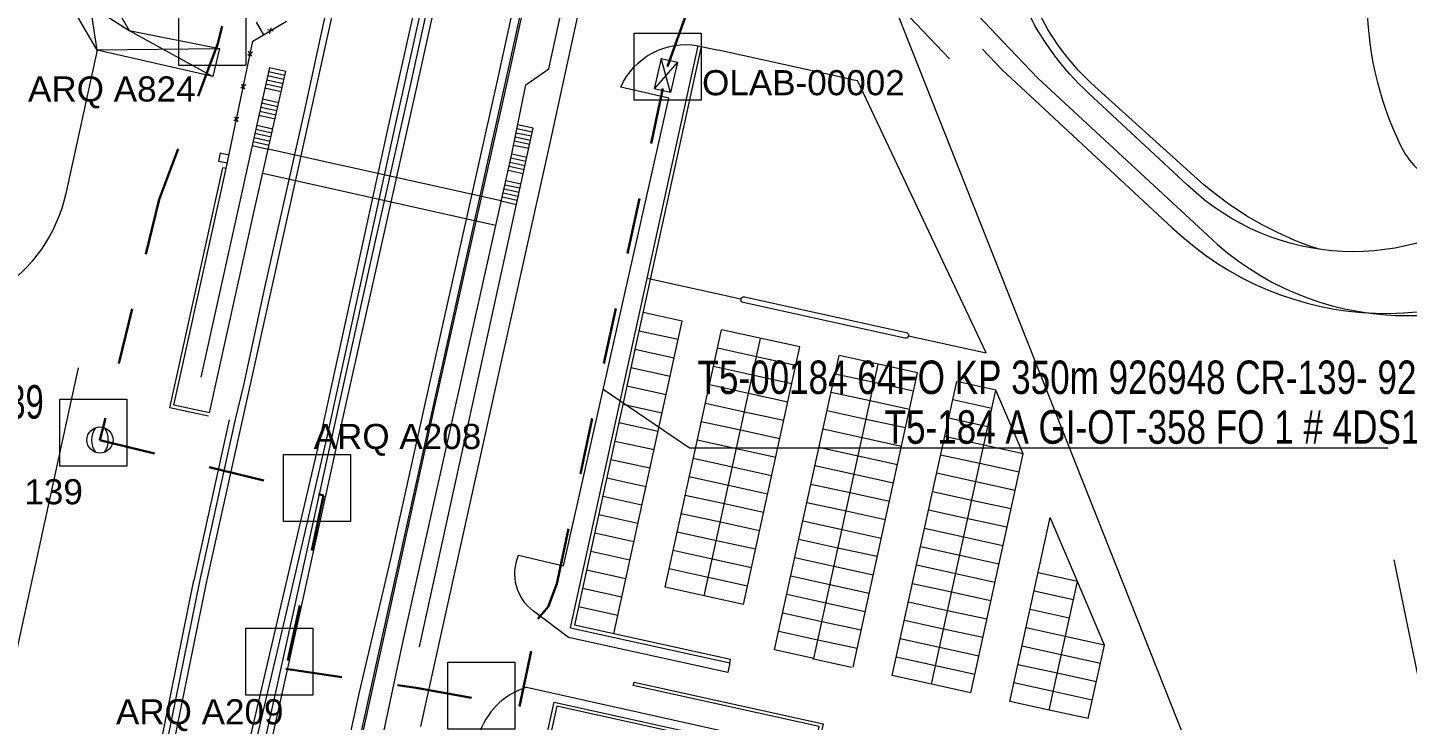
# Model space of a CAD drawing. Header units: millimetres. Extents: x 563164 to 564847, y 4765050 to 4766444.
# Drawn here: x 563760.2 to 563925.2, y 4765153 to 4765235.8 of the extents above; entities that cross this region are included whole.
import ezdxf
from ezdxf.enums import TextEntityAlignment as Align

# ---------------------------------------------------------------- set-up
doc = ezdxf.new("R2010")
doc.units = ezdxf.units.MM
doc.linetypes.add('DGN2', pattern=[13.45752, 6.72876, -6.72876])
doc.layers.get('0').update_dxf_attribs({"lineweight": 0})
for name, color, linetype, lineweight in [('45 Cables y textos existentes - Lehendik dauden kableak eta testuak', 7, 'Continuous', 0), ('46 Cables y textos proyectados - Proiektatutako kableak eta testuak', 7, 'Continuous', 0), ('49 Elementos de Red Proyectados - Proiektuan dauden sareko elementuak', 7, 'Continuous', 0), ('60 Arquetas y armarios existentes - Lehendik dauden kutxatilak eta armairuak', 7, 'Continuous', 0), ('7 Cartografía - Kartografia', 7, 'Continuous', 0), ('Default', 7, 'Continuous', 0), ('Nivel 52', 7, 'Continuous', 0)]:
    doc.layers.add(name, color=color, linetype=linetype, lineweight=lineweight)
doc.styles.add('StyleArial', font='arial.ttf')

# ---------------------------------------------------------------- blocks, each defined once
blk = doc.blocks.new('OCA99E6')
at = {"layer": '60 Arquetas y armarios existentes - Lehendik dauden kutxatilak eta armairuak', "color": 5, "linetype": 'Continuous', "lineweight": 13, "flags": 128}
blk.add_lwpolyline([(-4, 4), (4, 4), (4, -4), (-4, -4), (-4, 4)], dxfattribs=at)
blk = doc.blocks.new('OCA99E7')
at = {"layer": '60 Arquetas y armarios existentes - Lehendik dauden kutxatilak eta armairuak', "color": 5, "linetype": 'Continuous', "lineweight": 13, "flags": 128}
blk.add_lwpolyline([(-4, 4), (4, 4), (4, -4), (-4, -4), (-4, 4)], dxfattribs=at)
blk = doc.blocks.new('OCA99E8')
at = {"layer": '60 Arquetas y armarios existentes - Lehendik dauden kutxatilak eta armairuak', "color": 5, "linetype": 'Continuous', "lineweight": 13, "flags": 128}
blk.add_lwpolyline([(-4, 4), (4, 4), (4, -4), (-4, -4), (-4, 4)], dxfattribs=at)
blk = doc.blocks.new('OCA99E9')
at = {"layer": '60 Arquetas y armarios existentes - Lehendik dauden kutxatilak eta armairuak', "color": 5, "linetype": 'Continuous', "lineweight": 13, "flags": 128}
blk.add_lwpolyline([(-4, 4), (4, 4), (4, -4), (-4, -4), (-4, 4)], dxfattribs=at)
blk = doc.blocks.new('OCA99E10')
at = {"layer": '60 Arquetas y armarios existentes - Lehendik dauden kutxatilak eta armairuak', "color": 5, "linetype": 'Continuous', "lineweight": 13, "flags": 128}
blk.add_lwpolyline([(-4, 4), (4, 4), (4, -4), (-4, -4), (-4, 4)], dxfattribs=at)
blk = doc.blocks.new('OCA99E11')
at = {"layer": '60 Arquetas y armarios existentes - Lehendik dauden kutxatilak eta armairuak', "color": 5, "linetype": 'Continuous', "lineweight": 13, "flags": 128}
blk.add_lwpolyline([(-4, 4), (4, 4), (4, -4), (-4, -4), (-4, 4)], dxfattribs=at)
blk = doc.blocks.new('ALAM1')
at = {"color": 0, "linetype": 'ByBlock', "lineweight": -2}
for p, q in [((0.5, -0.5), (-0.5, 0.5)), ((-0.5, -0.5), (0.5, 0.5))]:
    blk.add_line(p, q, dxfattribs=at)

msp = doc.modelspace()

# ---------------------------------------------------------------- linework, layer by layer
at = {"layer": '45 Cables y textos existentes - Lehendik dauden kableak eta testuak', "color": 4, "linetype": 'Continuous', "lineweight": 13}
msp.add_circle((563768.9, 4765186.53), 1.56, dxfattribs=at)
for centre, start, end in [((563770.46, 4765186.53), 145.0533, 214.9467), ((563767.34, 4765186.53), 325.0533, 34.9467)]:
    msp.add_arc(centre, 2.56, start, end, dxfattribs=at)
at = {"layer": '46 Cables y textos proyectados - Proiektatutako kableak eta testuak', "color": 4, "linetype": 'DGN2', "lineweight": 30}
msp.add_lwpolyline([(563816.03, 4765369.33), (563799.38, 4765301.39), (563783.01, 4765233.94), (563775.99, 4765215.29), (563768.9, 4765186.53), (563795.64, 4765179.92), (563791.14, 4765159.17), (563806.69, 4765156.92), (563819.05, 4765154.7), (563821.26, 4765165.14), (563822.49, 4765166.6), (563823.52, 4765169.35), (563836.77, 4765231.17), (563839.36, 4765238.4), (563852.67, 4765252.72), (563862.91, 4765257.26), (563876.53, 4765250.1), (563900.61, 4765245.13), (563947.29, 4765242.87), (563950.2, 4765245.77)], dxfattribs=at)
at = {"layer": '7 Cartografía - Kartografia', "color": 253, "linetype": 'Continuous', "lineweight": 0, "true_color": 0x9a9a9a}
for p, q in [((563768.55, 4765233.13), (563766.08, 4765250.04)), ((563764.17, 4765240.74), (563772.39, 4765235.48)), ((563768.55, 4765233.13), (563764.17, 4765240.74)), ((563768.92, 4765241.5), (563772.39, 4765235.48)), ((563772.39, 4765235.48), (563782.4, 4765229.99)), ((563772.39, 4765235.48), (563783.18, 4765233.31)), ((563787.56, 4765236.46), (563788.45, 4765234.98)), ((563783.14, 4765233.27), (563768.55, 4765233.13)), ((563782.4, 4765229.99), (563768.55, 4765233.13)), ((563783.18, 4765233.31), (563782.4, 4765229.99)), ((563835.99, 4765232.12), (563835.18, 4765228.51)), ((563837.13, 4765228.07), (563835.99, 4765232.12)), ((563835.99, 4765232.12), (563837.94, 4765231.68)), ((563840.41, 4765233.66), (563842.86, 4765233.13)), ((563858.39, 4765229.72), (563842.86, 4765233.13)), ((563789.06, 4765230.57), (563791.01, 4765230.13)), ((563789.17, 4765231.06), (563791.12, 4765230.62)), ((563837.94, 4765231.68), (563835.18, 4765228.51)), ((563837.94, 4765231.68), (563837.13, 4765228.07)), ((563788.73, 4765229.11), (563790.68, 4765228.67)), ((563788.84, 4765229.6), (563790.79, 4765229.16)), ((563788.95, 4765230.09), (563790.9, 4765229.65)), ((563858.39, 4765229.72), (563859.46, 4765229.49)), ((563788.34, 4765227.31), (563790.28, 4765226.87)), ((563788.62, 4765228.62), (563790.57, 4765228.18)), ((563837.13, 4765228.07), (563835.18, 4765228.51)), ((563788.01, 4765225.85), (563789.95, 4765225.41)), ((563788.12, 4765226.33), (563790.06, 4765225.9)), ((563788.23, 4765226.82), (563790.17, 4765226.38)), ((563787.64, 4765224.16), (563789.57, 4765223.73)), ((563787.9, 4765225.36), (563789.84, 4765224.92)), ((563820.69, 4765223.82), (563818.84, 4765224.2)), ((563787.21, 4765222.21), (563789.13, 4765221.78)), ((563787.32, 4765222.7), (563789.24, 4765222.27)), ((563787.43, 4765223.19), (563789.35, 4765222.75)), ((563787.53, 4765223.68), (563789.46, 4765223.24)), ((563820.29, 4765221.86), (563818.44, 4765222.24)), ((563820.39, 4765222.35), (563818.54, 4765222.73)), ((563820.49, 4765222.84), (563818.64, 4765223.22)), ((563820.59, 4765223.33), (563818.74, 4765223.71)), ((563783.29, 4765220.84), (563783.08, 4765219.86)), ((563783.29, 4765220.84), (563784.32, 4765220.62)), ((563787.1, 4765221.72), (563789.02, 4765221.29)), ((563816.85, 4765215.11), (563789.02, 4765221.29)), ((563818.13, 4765220.73), (563819.93, 4765220.34)), ((563820.19, 4765221.37), (563818.34, 4765221.75)), ((563783.08, 4765219.86), (563784.12, 4765219.65)), ((563783.98, 4765219), (563783.59, 4765219.08)), ((563817.81, 4765219.27), (563819.61, 4765218.87)), ((563817.92, 4765219.76), (563819.71, 4765219.36)), ((563818.03, 4765220.24), (563819.82, 4765219.85)), ((563816.2, 4765212.18), (563788.36, 4765218.37)), ((563817.42, 4765217.54), (563819.23, 4765217.14)), ((563817.7, 4765218.78), (563819.5, 4765218.39)), ((563816.99, 4765215.59), (563818.8, 4765215.19)), ((563817.1, 4765216.08), (563818.91, 4765215.68)), ((563817.2, 4765216.56), (563819.01, 4765216.17)), ((563817.31, 4765217.05), (563819.12, 4765216.66)), ((563816.85, 4765215.11), (563818.69, 4765214.7)), ((563845.54, 4765203.36), (563834.31, 4765205.83)), ((563830.33, 4765163.37), (563838.52, 4765200.73)), ((563838.52, 4765200.73), (563833.83, 4765201.76)), ((563838.04, 4765198.53), (563833.35, 4765199.56)), ((563836.46, 4765168.93), (563843.21, 4765199.7)), ((563852.58, 4765197.65), (563843.21, 4765199.7)), ((563841.15, 4765167.91), (563847.89, 4765198.67)), ((563847.41, 4765196.48), (563842.72, 4765197.5)), ((563845.84, 4765166.88), (563852.58, 4765197.65)), ((563837.55, 4765196.33), (563832.87, 4765197.36)), ((563852.1, 4765195.45), (563847.41, 4765196.48)), ((563849.56, 4765161.45), (563857.27, 4765196.62)), ((563866.65, 4765194.56), (563857.27, 4765196.62)), ((563837.07, 4765194.14), (563832.38, 4765195.16)), ((563846.93, 4765194.28), (563842.24, 4765195.31)), ((563851.62, 4765193.25), (563846.93, 4765194.28)), ((563854.25, 4765160.43), (563861.96, 4765195.59)), ((563861.48, 4765193.39), (563856.79, 4765194.42)), ((563858.94, 4765159.4), (563866.65, 4765194.56)), ((563836.59, 4765191.94), (563831.9, 4765192.97)), ((563846.45, 4765192.08), (563841.76, 4765193.11)), ((563866.17, 4765192.37), (563861.48, 4765193.39)), ((563863.63, 4765158.37), (563871.34, 4765193.54)), ((563868.32, 4765157.34), (563876.03, 4765192.51)), ((563876.03, 4765192.51), (563871.34, 4765193.54)), ((563879.27, 4765184.89), (563876.03, 4765192.51)), ((563845.97, 4765189.88), (563841.28, 4765190.91)), ((563851.14, 4765191.05), (563846.45, 4765192.08)), ((563861, 4765191.2), (563856.31, 4765192.22)), ((563865.69, 4765190.17), (563861, 4765191.2)), ((563875.55, 4765190.31), (563870.86, 4765191.34)), ((563836.11, 4765189.74), (563831.42, 4765190.77)), ((563850.66, 4765188.86), (563845.97, 4765189.88)), ((563860.52, 4765189), (563855.83, 4765190.03)), ((563780.15, 4765169.76), (563784.39, 4765188.96)), ((563835.63, 4765187.54), (563830.94, 4765188.57)), ((563845.49, 4765187.69), (563840.8, 4765188.71)), ((563850.17, 4765186.66), (563845.49, 4765187.69)), ((563860.03, 4765186.8), (563855.35, 4765187.83)), ((563865.2, 4765187.97), (563860.52, 4765189)), ((563875.06, 4765188.11), (563870.37, 4765189.14)), ((563835.15, 4765185.35), (563830.46, 4765186.37)), ((563845, 4765185.49), (563840.32, 4765186.52)), ((563864.72, 4765185.77), (563860.03, 4765186.8)), ((563874.58, 4765185.91), (563869.89, 4765186.94)), ((563879.27, 4765184.89), (563874.58, 4765185.91)), ((563844.52, 4765183.29), (563839.83, 4765184.32)), ((563849.69, 4765184.46), (563845, 4765185.49)), ((563859.55, 4765184.6), (563854.86, 4765185.63)), ((563864.24, 4765183.57), (563859.55, 4765184.6)), ((563874.1, 4765183.72), (563869.41, 4765184.74)), ((563873.01, 4765156.32), (563879.27, 4765184.89)), ((563834.66, 4765183.15), (563829.97, 4765184.18)), ((563849.21, 4765182.26), (563844.52, 4765183.29)), ((563859.07, 4765182.4), (563854.38, 4765183.43)), ((563873.62, 4765181.52), (563868.93, 4765182.55)), ((563878.79, 4765182.69), (563874.1, 4765183.72)), ((563834.18, 4765180.95), (563829.49, 4765181.98)), ((563844.04, 4765181.09), (563839.35, 4765182.12)), ((563848.73, 4765180.06), (563844.04, 4765181.09)), ((563858.59, 4765180.21), (563853.9, 4765181.23)), ((563863.76, 4765181.38), (563859.07, 4765182.4)), ((563878.31, 4765180.49), (563873.62, 4765181.52)), ((563833.7, 4765178.75), (563829.01, 4765179.78)), ((563843.56, 4765178.89), (563838.87, 4765179.92)), ((563863.28, 4765179.18), (563858.59, 4765180.21)), ((563873.14, 4765179.32), (563868.45, 4765180.35)), ((563877.82, 4765178.29), (563873.14, 4765179.32)), ((563843.08, 4765176.7), (563838.39, 4765177.72)), ((563848.25, 4765177.87), (563843.56, 4765178.89)), ((563858.11, 4765178.01), (563853.42, 4765179.04)), ((563862.8, 4765176.98), (563858.11, 4765178.01)), ((563872.65, 4765177.12), (563867.97, 4765178.15)), ((563833.22, 4765176.55), (563828.53, 4765177.58)), ((563847.77, 4765175.67), (563843.08, 4765176.7)), ((563857.62, 4765175.81), (563852.94, 4765176.84)), ((563872.17, 4765174.93), (563867.48, 4765175.95)), ((563877.34, 4765176.1), (563872.65, 4765177.12)), ((563877.7, 4765155.29), (563882.51, 4765177.27)), ((563832.74, 4765174.36), (563828.05, 4765175.38)), ((563842.6, 4765174.5), (563837.91, 4765175.53)), ((563847.28, 4765173.47), (563842.6, 4765174.5)), ((563857.14, 4765173.61), (563852.45, 4765174.64)), ((563862.31, 4765174.78), (563857.62, 4765175.81)), ((563876.86, 4765173.9), (563872.17, 4765174.93)), ((563832.25, 4765172.16), (563827.57, 4765173.19)), ((563842.11, 4765172.3), (563837.42, 4765173.33)), ((563861.83, 4765172.59), (563857.14, 4765173.61)), ((563871.69, 4765172.73), (563867, 4765173.76)), ((563876.38, 4765171.7), (563871.69, 4765172.73)), ((563841.63, 4765170.1), (563836.94, 4765171.13)), ((563846.8, 4765171.27), (563842.11, 4765172.3)), ((563856.66, 4765171.42), (563851.97, 4765172.44)), ((563861.35, 4765170.39), (563856.66, 4765171.42)), ((563871.21, 4765170.53), (563866.52, 4765171.56)), ((563831.77, 4765169.96), (563827.08, 4765170.99)), ((563846.32, 4765169.08), (563841.63, 4765170.1)), ((563856.18, 4765169.22), (563851.49, 4765170.25)), ((563870.73, 4765168.33), (563866.04, 4765169.36)), ((563875.9, 4765169.5), (563871.21, 4765170.53)), ((563885.76, 4765169.64), (563881.07, 4765170.67)), ((563882.38, 4765154.26), (563885.76, 4765169.64)), ((563831.29, 4765167.76), (563826.6, 4765168.79)), ((563841.15, 4765167.91), (563836.46, 4765168.93)), ((563845.84, 4765166.88), (563841.15, 4765167.91)), ((563855.7, 4765167.02), (563851.01, 4765168.05)), ((563860.87, 4765168.19), (563856.18, 4765169.22)), ((563875.42, 4765167.3), (563870.73, 4765168.33)), ((563885.28, 4765167.45), (563880.59, 4765168.47)), ((563824.91, 4765162.92), (563820.73, 4765166.08)), ((563830.81, 4765165.57), (563826.12, 4765166.59)), ((563860.39, 4765165.99), (563855.7, 4765167.02)), ((563870.25, 4765166.13), (563865.56, 4765167.16)), ((563874.93, 4765165.11), (563870.25, 4765166.13)), ((563884.79, 4765165.25), (563880.1, 4765166.28)), ((563855.22, 4765164.82), (563850.53, 4765165.85)), ((563859.9, 4765163.79), (563855.22, 4765164.82)), ((563869.76, 4765163.94), (563865.08, 4765164.96)), ((563854.73, 4765162.62), (563850.05, 4765163.65)), ((563869.28, 4765161.74), (563864.59, 4765162.77)), ((563874.45, 4765162.91), (563869.76, 4765163.94)), ((563884.31, 4765163.05), (563879.62, 4765164.08)), ((563889, 4765162.02), (563884.31, 4765163.05)), ((563854.25, 4765160.43), (563849.56, 4765161.45)), ((563859.42, 4765161.6), (563854.73, 4765162.62)), ((563873.97, 4765160.71), (563869.28, 4765161.74)), ((563883.83, 4765160.85), (563879.14, 4765161.88)), ((563887.07, 4765153.23), (563889, 4765162.02)), ((563858.74, 4765159.35), (563854.05, 4765160.39)), ((563868.8, 4765159.54), (563864.11, 4765160.57)), ((563873.49, 4765158.51), (563868.8, 4765159.54)), ((563883.35, 4765158.66), (563878.66, 4765159.68)), ((563888.52, 4765159.83), (563883.83, 4765160.85)), ((563868.32, 4765157.34), (563863.63, 4765158.37)), ((563888.04, 4765157.63), (563883.35, 4765158.66)), ((563819.9, 4765156.98), (563854.23, 4765149.36)), ((563873.01, 4765156.32), (563868.32, 4765157.34)), ((563882.87, 4765156.46), (563878.18, 4765157.49)), ((563887.55, 4765155.43), (563882.87, 4765156.46)), ((563882.38, 4765154.26), (563877.7, 4765155.29)), ((563887.07, 4765153.23), (563882.38, 4765154.26))]:
    msp.add_line(p, q, dxfattribs=at)
at = {"layer": '7 Cartografía - Kartografia', "color": 253, "linetype": 'Continuous', "lineweight": 0, "true_color": 0x9a9a9a, "flags": 128}
for points in [[(563820.62, 4765301.51), (563817.74, 4765288.52), (563803.31, 4765223.83), (563795.21, 4765186.89), (563790.38, 4765166.11)], [(563821.44, 4765301.51), (563818.52, 4765288.35), (563804.09, 4765223.65), (563795.99, 4765186.71), (563791.16, 4765165.92)], [(563792.06, 4765166.1), (563792.06, 4765166.1), (563796.62, 4765186.76), (563801.37, 4765208.18), (563806.1, 4765229.25), (563810.51, 4765249.26), (563814.57, 4765267.72), (563822.14, 4765301.51)], [(563792.84, 4765165.93), (563797.4, 4765186.59), (563802.15, 4765208), (563806.88, 4765229.08), (563811.29, 4765249.08), (563815.35, 4765267.54), (563822.96, 4765301.51)], [(563827.08, 4765277.82), (563821.74, 4765253.93), (563816.26, 4765228.94), (563807.62, 4765190.3), (563803.69, 4765172.49), (563799.89, 4765156.38), (563785.53, 4765090.22)], [(563828.05, 4765277.6), (563828.05, 4765277.6), (563822.72, 4765253.71), (563817.24, 4765228.73), (563808.6, 4765190.08), (563802.56, 4765162.72)], [(563827.92, 4765276.12), (563822.91, 4765253.67), (563817.44, 4765228.68), (563808.79, 4765190.04), (563802.75, 4765162.68)], [(563764.25, 4765090.22), (563773.58, 4765129.87), (563781.62, 4765169.45), (563798.42, 4765245.16), (563796.54, 4765252.99)], [(563785.07, 4765188.81), (563785.07, 4765188.81), (563786.1, 4765193.08), (563788.65, 4765204.91), (563793.32, 4765225.61), (563797.63, 4765245.47)], [(563783.98, 4765219), (563783.98, 4765219), (563787.18, 4765234.22), (563791.2, 4765236.61)], [(563825.16, 4765164.09), (563840.41, 4765233.66), (563840.8, 4765233.58), (563825.64, 4765164.4)], [(563789.17, 4765231.06), (563789.17, 4765231.06), (563780.97, 4765194.05)], [(563781.98, 4765189.77), (563781.98, 4765189.77), (563787.39, 4765214.1), (563791.12, 4765230.62)], [(563818.13, 4765220.73), (563818.13, 4765220.73), (563819.82, 4765228.97)], [(563865.57, 4765198.97), (563874.85, 4765196.94), (563859.46, 4765229.49)], [(563807.1, 4765161.8), (563807.1, 4765161.8), (563820.69, 4765223.82)], [(563805.13, 4765162.32), (563805.13, 4765162.32), (563818.13, 4765220.73)], [(563781.89, 4765189.38), (563777.27, 4765190.37), (563783.59, 4765219.08)], [(563781.98, 4765189.77), (563781.98, 4765189.77), (563777.74, 4765190.68), (563783.98, 4765219)], [(563766.29, 4765195.17), (563750.35, 4765122.21), (563743.26, 4765098.84)], [(563780.83, 4765169.61), (563780.83, 4765169.61), (563785.07, 4765188.81)], [(563889, 4765162.02), (563885.76, 4765169.64), (563882.51, 4765177.27)], [(563762.71, 4765090.22), (563772.12, 4765130.19), (563780.14, 4765169.75)], [(563763.43, 4765090.22), (563772.8, 4765130.04), (563780.83, 4765169.61)], [(563775.51, 4765090.22), (563777.63, 4765100.11), (563782.04, 4765120.8), (563787.37, 4765144.89), (563792.06, 4765166.1)], [(563790.38, 4765166.11), (563786.49, 4765149.5), (563779.99, 4765118.71)], [(563776.33, 4765090.22), (563778.41, 4765099.94), (563782.82, 4765120.63), (563788.15, 4765144.72), (563792.84, 4765165.93)], [(563791.16, 4765165.92), (563791.16, 4765165.92), (563787.27, 4765149.32), (563780.78, 4765118.55)], [(563844.21, 4765159.91), (563843.95, 4765158.74), (563824.91, 4765162.92)], [(563825.16, 4765164.09), (563844.21, 4765159.91), (563844.3, 4765160.31), (563825.64, 4765164.4)], [(563802.56, 4765162.72), (563798.27, 4765143.2), (563792.57, 4765117.42), (563787.3, 4765093.69), (563786.53, 4765090.22)], [(563802.75, 4765162.68), (563798.47, 4765143.16), (563792.76, 4765117.37), (563787.5, 4765093.65), (563786.73, 4765090.22)], [(563789.33, 4765090.22), (563791.36, 4765099.51), (563802.71, 4765151.09), (563805.13, 4765162.32)], [(563810.55, 4765098.15), (563823.22, 4765155.21), (563854.02, 4765148.38), (563854.88, 4765152.28), (563832.67, 4765157.21), (563832.76, 4765157.6), (563855.36, 4765152.59), (563854.32, 4765147.9), (563823.52, 4765154.74), (563810.94, 4765098.07), (563810.55, 4765098.15)]]:
    msp.add_lwpolyline(points, dxfattribs=at)
for points in [[(563807.26, 4765152.28), (563816.41, 4765193.56), (563822.77, 4765222.22), (563828.48, 4765248.41), (563828.48, 4765248.41, -0.094734), (563831.01, 4765254.33, 0.124358), (563833.78, 4765262.04), (563833.78, 4765262.04), (563837.67, 4765279.76)], [(563920.54, 4765260.42), (563920.36, 4765239.78), (563920.36, 4765239.78, 0.114375), (563924.39, 4765221.75, 0.172758), (563928.98, 4765217.18, 0.099384), (563936.6, 4765215.31, 0.099384)], [(563819.82, 4765228.97), (563822.55, 4765230.88), (563826.47, 4765248.85), (563826.47, 4765248.85, -0.094734), (563829.3, 4765255.48, 0.053502), (563830.76, 4765258.25, 0.053502)], [(563870.46, 4765232.11), (563856.86, 4765246.42), (563856.86, 4765246.42, 0.093566), (563848.54, 4765252.41, 0.197116), (563844.7, 4765252.6, 0.197116)], [(563914.68, 4765209.33, -0.1057), (563900.1, 4765217.74), (563900.1, 4765217.74), (563887.85, 4765228.79), (563887.85, 4765228.79, -0.092301), (563881.26, 4765237.4, -0.252895), (563881.6, 4765250.02, -0.383523), (563884.03, 4765250.82), (563884.03, 4765250.82), (563885.35, 4765249.75), (563885.35, 4765249.75, 0.174137), (563887.73, 4765250.07), (563887.73, 4765250.07), (563891.58, 4765252.05), (563891.58, 4765252.05, -0.216683), (563896.89, 4765253.24), (563896.89, 4765253.24), (563904.06, 4765251.74)], [(563910.4, 4765090.22, 0.148566), (563901.87, 4765142.57), (563901.87, 4765142.57), (563863.48, 4765239.45), (563844.06, 4765250.3)], [(563864.44, 4765247.26), (563876.86, 4765234.18), (563881.04, 4765229.78), (563901.31, 4765211), (563901.31, 4765211, 0.377185), (563946.96, 4765209.07), (563946.96, 4765209.07), (563947.84, 4765209.77), (563947.84, 4765209.77, -0.819794), (563949.66, 4765208.25), (563949.66, 4765208.25), (563948.95, 4765207.46)], [(563936.6, 4765215.31, -0.376336), (563898.93, 4765217.01), (563898.93, 4765217.01), (563887.1, 4765227.98), (563887.1, 4765227.98, -0.095094), (563879.58, 4765238.22, -0.274844)], [(563820.73, 4765166.08, -0.343582), (563818.95, 4765172.75), (563818.95, 4765172.75), (563824.34, 4765171.49), (563836.91, 4765227.39), (563831.18, 4765228.71), (563831.18, 4765228.71, -0.346717), (563840.41, 4765233.66, -0.346717)], [(563768.55, 4765233.13), (563764.81, 4765215.99), (563764.81, 4765215.99, -0.417036), (563742.68, 4765201.94), (563742.68, 4765201.94, 0.008647), (563667.16, 4765217.83, 0.008647)], [(563874.43, 4765233.23), (563876.77, 4765230.78), (563897.07, 4765211.95), (563897.07, 4765211.95, 0.381159), (563946.43, 4765210.24, 0.381159)], [(563845.96, 4765203.63), (563865.3, 4765199.39), (563865.3, 4765199.39, -1), (563865.15, 4765198.71), (563865.15, 4765198.71), (563845.81, 4765202.95), (563845.81, 4765202.95, -1), (563845.96, 4765203.63)], [(563923.59, 4765172.2), (563934.14, 4765120.88), (563934.14, 4765120.88, -0.101276), (563934.16, 4765090.22, -0.101276)], [(563819.9, 4765156.98, 0.249834), (563814.2, 4765151.25), (563814.2, 4765151.25), (563819.56, 4765150.08), (563815.47, 4765132.01), (563810.32, 4765109.39), (563805.45, 4765110.58), (563800.97, 4765090.22)]]:
    msp.add_lwpolyline(points, format="xyb", dxfattribs=at)
at = {"layer": 'Nivel 52', "color": 4, "linetype": 'Continuous', "lineweight": 0, "flags": 128}
msp.add_lwpolyline([(563922.88, 4765185.57), (563839.4, 4765185.57), (563829.06, 4765192.58)], dxfattribs=at)

# ---------------------------------------------------------------- block references
at = {"color": 7, "linetype": 'Continuous', "lineweight": 0}
for name, p in [('OCA99E6', (563782.33, 4765235.28)), ('OCA99E11', (563836.77, 4765231.17)), ('OCA99E7', (563768.1, 4765187.4)), ('OCA99E8', (563794.85, 4765180.79)), ('OCA99E9', (563790.35, 4765160.04)), ('OCA99E10', (563814.51, 4765155.98))]:
    msp.add_blockref(name, p, dxfattribs=at)
at = {"layer": '7 Cartografía - Kartografia', "color": 253, "linetype": 'Continuous', "lineweight": 0, "true_color": 0x9a9a9a, "xscale": 0.5, "yscale": 0.5}
for p, rotation in [((563789.28, 4765235.47), 30.79480400000001), ((563786.86, 4765232.7), 78.119498), ((563786.04, 4765228.78), 78.119498), ((563785.22, 4765224.87), 78.119498)]:
    msp.add_blockref('ALAM1', p, dxfattribs=dict(at, rotation=rotation))

# ---------------------------------------------------------------- texts
at = {"layer": '49 Elementos de Red Proyectados - Proiektuan dauden sareko elementuak', "color": 4, "linetype": 'DGN2', "lineweight": 13, "insert": (563748.37, 4765188.09), "char_height": 4, "width": 27.6116, "attachment_point": 5, "line_spacing_factor": 0.891508, "style": 'StyleArial'}
msp.add_mtext('{\\W0.7;926948 CR-139\\PCRA FIST }', dxfattribs=at)
at = {"layer": 'Default', "color": 4, "linetype": 'Continuous', "lineweight": 13, "style": 'StyleArial'}
msp.add_text('OLAB-00002', height=3, dxfattribs=at).set_placement((563840.89, 4765230.74), align=Align.TOP_LEFT)
at = {"layer": 'Default', "color": 4, "linetype": 'Continuous', "lineweight": 0, "style": 'StyleArial'}
for s, p in [('ARQ A824', (563760.3, 4765229.99)), ('ARQ A208', (563794.45, 4765188.46)), ('CR 139', (563752.65, 4765181.85)), ('ARQ A209', (563770.81, 4765155.55))]:
    msp.add_text(s, height=3, dxfattribs=at).set_placement(p, align=Align.TOP_LEFT)
at = {"layer": 'Nivel 52', "color": 4, "linetype": 'Continuous', "lineweight": 0, "insert": (563900.68, 4765191.03), "char_height": 4, "width": 129.6677, "attachment_point": 5, "line_spacing_factor": 0.891508, "style": 'StyleArial'}
msp.add_mtext('{\\W0.75;T5-00184 64FO KP 350m 926948 CR-139- 926950 OLAB-00005\\PT5-184 A GI-OT-358 FO 1 # 4DS12 ENT}', dxfattribs=at)

doc.saveas('drawing.dxf')
